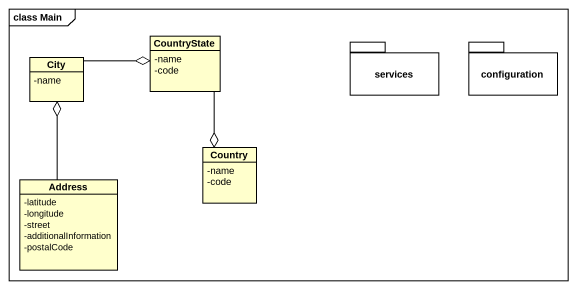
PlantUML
@startuml
mainframe class Main
hide circle
hide empty members
skinparam classAttributeIconSize 0
class CountryState {
  -name
  -code
}
package services {
}
package configuration {
}
class City {
  -name
}
class Country {
  -name
  -code
}
class Address {
  -latitude
  -longitude
  -street
  -additionalInformation
  -postalCode
}
CountryState o-left- City
City o-- Address
Country o-up- CountryState
@enduml
